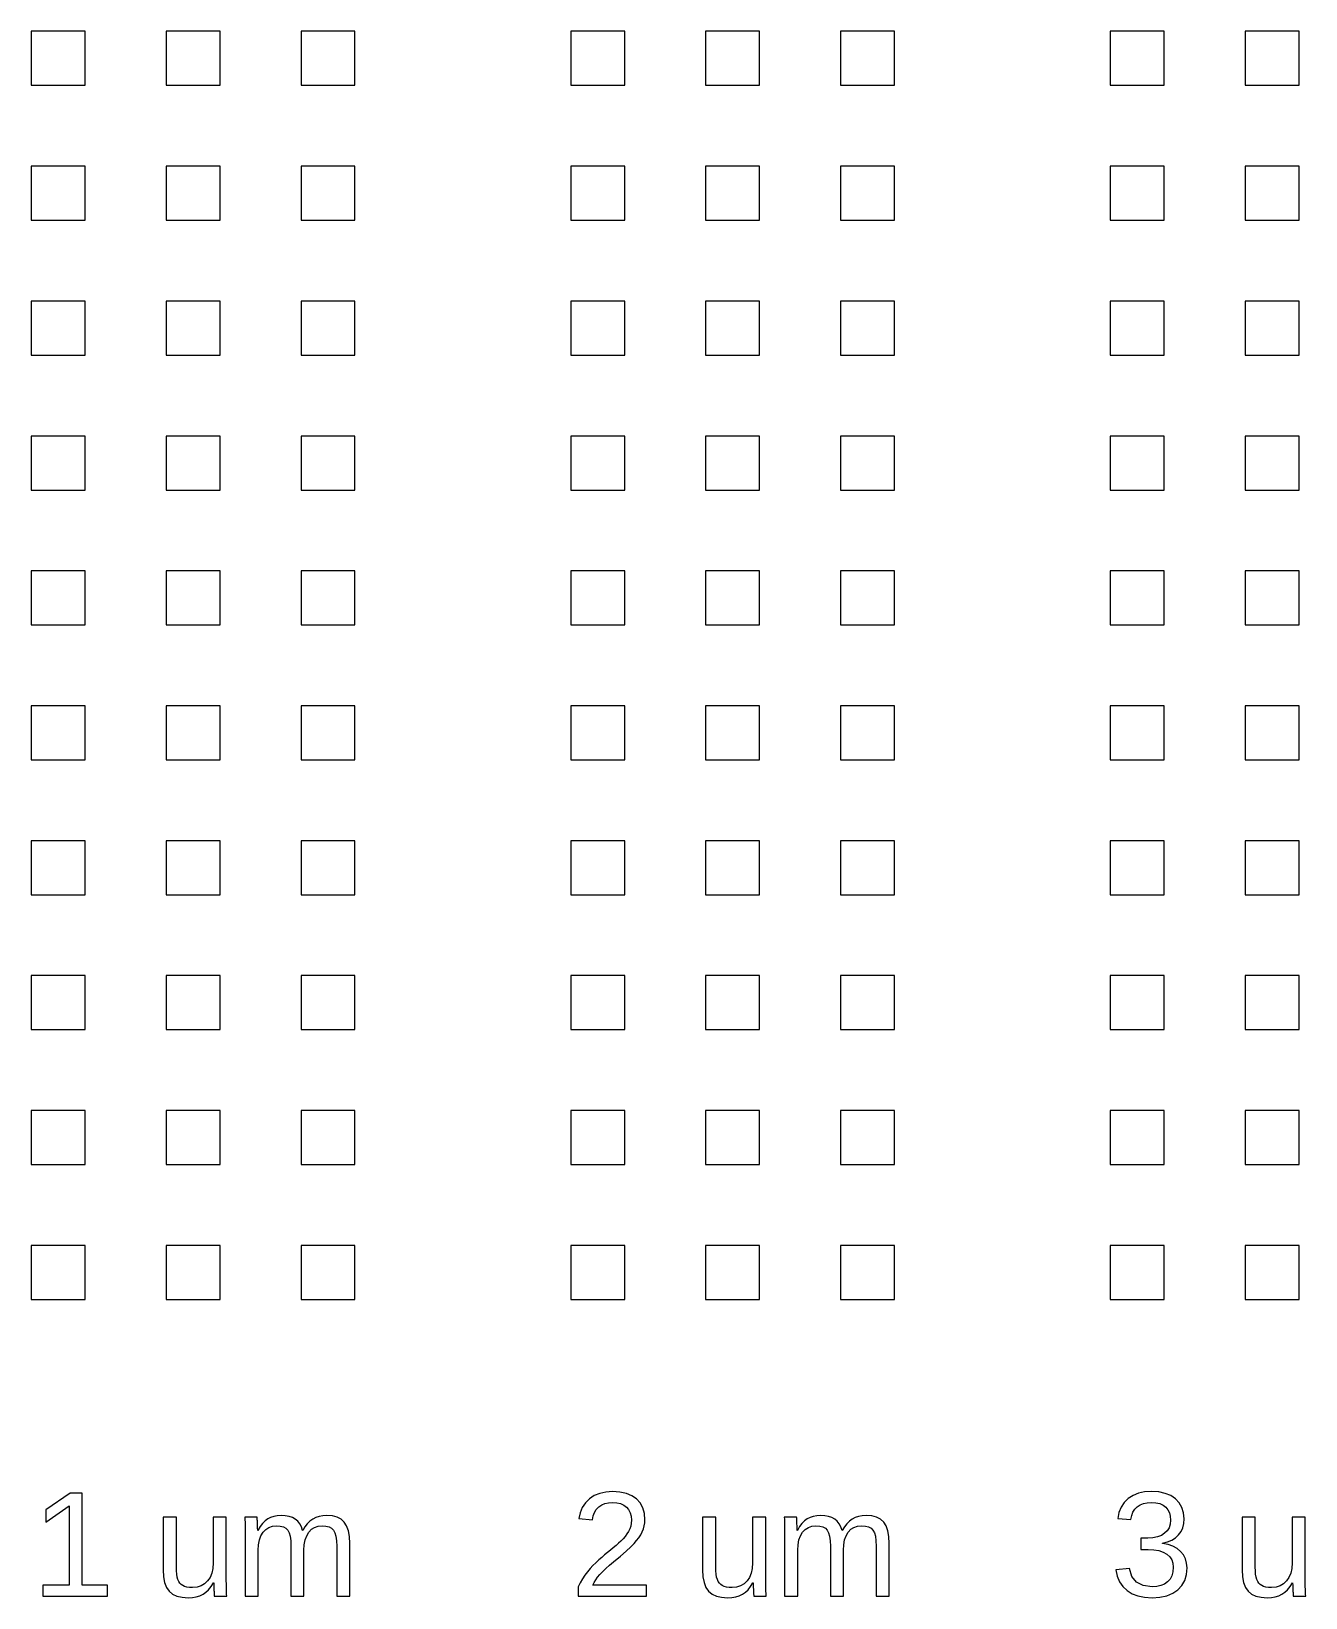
# Model space of a CAD drawing. Header units: metres. Extents: x -21500 to 21500, y -23900 to 23900.
# Drawn here: x 400 to 5125, y -11905 to -6100 of the extents above; entities that cross this region are included whole.
import ezdxf

# ---------------------------------------------------------------- set-up
doc = ezdxf.new("R2010")
doc.units = ezdxf.units.M

msp = doc.modelspace()

# ---------------------------------------------------------------- linework, layer by layer
for p, q in [((600, -6100), (400, -6100)), ((400, -6100), (400, -6300)), ((600, -6300), (600, -6100)), ((1100, -6100), (900, -6100)), ((900, -6100), (900, -6300)), ((1100, -6300), (1100, -6100)), ((1600, -6100), (1400, -6100)), ((1400, -6100), (1400, -6300)), ((1600, -6300), (1600, -6100)), ((2600, -6100), (2400, -6100)), ((2400, -6100), (2400, -6300)), ((2600, -6300), (2600, -6100)), ((3100, -6100), (2900, -6100)), ((2900, -6100), (2900, -6300)), ((3100, -6300), (3100, -6100)), ((3600, -6100), (3400, -6100)), ((3400, -6100), (3400, -6300)), ((3600, -6300), (3600, -6100)), ((4600, -6100), (4400, -6100)), ((4400, -6100), (4400, -6300)), ((4600, -6300), (4600, -6100)), ((5100, -6100), (4900, -6100)), ((4900, -6100), (4900, -6300)), ((5100, -6300), (5100, -6100)), ((400, -6300), (600, -6300)), ((900, -6300), (1100, -6300)), ((1400, -6300), (1600, -6300)), ((2400, -6300), (2600, -6300)), ((2900, -6300), (3100, -6300)), ((3400, -6300), (3600, -6300)), ((4400, -6300), (4600, -6300)), ((4900, -6300), (5100, -6300)), ((600, -6600), (400, -6600)), ((400, -6600), (400, -6800)), ((600, -6800), (600, -6600)), ((1100, -6600), (900, -6600)), ((900, -6600), (900, -6800)), ((1100, -6800), (1100, -6600)), ((1600, -6600), (1400, -6600)), ((1400, -6600), (1400, -6800)), ((1600, -6800), (1600, -6600)), ((2600, -6600), (2400, -6600)), ((2400, -6600), (2400, -6800)), ((2600, -6800), (2600, -6600)), ((3100, -6600), (2900, -6600)), ((2900, -6600), (2900, -6800)), ((3100, -6800), (3100, -6600)), ((3600, -6600), (3400, -6600)), ((3400, -6600), (3400, -6800)), ((3600, -6800), (3600, -6600)), ((4600, -6600), (4400, -6600)), ((4400, -6600), (4400, -6800)), ((4600, -6800), (4600, -6600)), ((5100, -6600), (4900, -6600)), ((4900, -6600), (4900, -6800)), ((5100, -6800), (5100, -6600)), ((400, -6800), (600, -6800)), ((900, -6800), (1100, -6800)), ((1400, -6800), (1600, -6800)), ((2400, -6800), (2600, -6800)), ((2900, -6800), (3100, -6800)), ((3400, -6800), (3600, -6800)), ((4400, -6800), (4600, -6800)), ((4900, -6800), (5100, -6800)), ((600, -7100), (400, -7100)), ((400, -7100), (400, -7300)), ((600, -7300), (600, -7100)), ((1100, -7100), (900, -7100)), ((900, -7100), (900, -7300)), ((1100, -7300), (1100, -7100)), ((1600, -7100), (1400, -7100)), ((1400, -7100), (1400, -7300)), ((1600, -7300), (1600, -7100)), ((2600, -7100), (2400, -7100)), ((2400, -7100), (2400, -7300)), ((2600, -7300), (2600, -7100)), ((3100, -7100), (2900, -7100)), ((2900, -7100), (2900, -7300)), ((3100, -7300), (3100, -7100)), ((3600, -7100), (3400, -7100)), ((3400, -7100), (3400, -7300)), ((3600, -7300), (3600, -7100)), ((4600, -7100), (4400, -7100)), ((4400, -7100), (4400, -7300)), ((4600, -7300), (4600, -7100)), ((5100, -7100), (4900, -7100)), ((4900, -7100), (4900, -7300)), ((5100, -7300), (5100, -7100)), ((400, -7300), (600, -7300)), ((900, -7300), (1100, -7300)), ((1400, -7300), (1600, -7300)), ((2400, -7300), (2600, -7300)), ((2900, -7300), (3100, -7300)), ((3400, -7300), (3600, -7300)), ((4400, -7300), (4600, -7300)), ((4900, -7300), (5100, -7300)), ((600, -7600), (400, -7600)), ((400, -7600), (400, -7800)), ((600, -7800), (600, -7600)), ((1100, -7600), (900, -7600)), ((900, -7600), (900, -7800)), ((1100, -7800), (1100, -7600)), ((1600, -7600), (1400, -7600)), ((1400, -7600), (1400, -7800)), ((1600, -7800), (1600, -7600)), ((2600, -7600), (2400, -7600)), ((2400, -7600), (2400, -7800)), ((2600, -7800), (2600, -7600)), ((3100, -7600), (2900, -7600)), ((2900, -7600), (2900, -7800)), ((3100, -7800), (3100, -7600)), ((3600, -7600), (3400, -7600)), ((3400, -7600), (3400, -7800)), ((3600, -7800), (3600, -7600)), ((4600, -7600), (4400, -7600)), ((4400, -7600), (4400, -7800)), ((4600, -7800), (4600, -7600)), ((5100, -7600), (4900, -7600)), ((4900, -7600), (4900, -7800)), ((5100, -7800), (5100, -7600)), ((400, -7800), (600, -7800)), ((900, -7800), (1100, -7800)), ((1400, -7800), (1600, -7800)), ((2400, -7800), (2600, -7800)), ((2900, -7800), (3100, -7800)), ((3400, -7800), (3600, -7800)), ((4400, -7800), (4600, -7800)), ((4900, -7800), (5100, -7800)), ((600, -8100), (400, -8100)), ((400, -8100), (400, -8300)), ((600, -8300), (600, -8100)), ((1100, -8100), (900, -8100)), ((900, -8100), (900, -8300)), ((1100, -8300), (1100, -8100)), ((1600, -8100), (1400, -8100)), ((1400, -8100), (1400, -8300)), ((1600, -8300), (1600, -8100)), ((2600, -8100), (2400, -8100)), ((2400, -8100), (2400, -8300)), ((2600, -8300), (2600, -8100)), ((3100, -8100), (2900, -8100)), ((2900, -8100), (2900, -8300)), ((3100, -8300), (3100, -8100)), ((3600, -8100), (3400, -8100)), ((3400, -8100), (3400, -8300)), ((3600, -8300), (3600, -8100)), ((4600, -8100), (4400, -8100)), ((4400, -8100), (4400, -8300)), ((4600, -8300), (4600, -8100)), ((5100, -8100), (4900, -8100)), ((4900, -8100), (4900, -8300)), ((5100, -8300), (5100, -8100)), ((400, -8300), (600, -8300)), ((900, -8300), (1100, -8300)), ((1400, -8300), (1600, -8300)), ((2400, -8300), (2600, -8300)), ((2900, -8300), (3100, -8300)), ((3400, -8300), (3600, -8300)), ((4400, -8300), (4600, -8300)), ((4900, -8300), (5100, -8300)), ((600, -8600), (400, -8600)), ((400, -8600), (400, -8800)), ((600, -8800), (600, -8600)), ((1100, -8600), (900, -8600)), ((900, -8600), (900, -8800)), ((1100, -8800), (1100, -8600)), ((1600, -8600), (1400, -8600)), ((1400, -8600), (1400, -8800)), ((1600, -8800), (1600, -8600)), ((2600, -8600), (2400, -8600)), ((2400, -8600), (2400, -8800)), ((2600, -8800), (2600, -8600)), ((3100, -8600), (2900, -8600)), ((2900, -8600), (2900, -8800)), ((3100, -8800), (3100, -8600)), ((3600, -8600), (3400, -8600)), ((3400, -8600), (3400, -8800)), ((3600, -8800), (3600, -8600)), ((4600, -8600), (4400, -8600)), ((4400, -8600), (4400, -8800)), ((4600, -8800), (4600, -8600)), ((5100, -8600), (4900, -8600)), ((4900, -8600), (4900, -8800)), ((5100, -8800), (5100, -8600)), ((400, -8800), (600, -8800)), ((900, -8800), (1100, -8800)), ((1400, -8800), (1600, -8800)), ((2400, -8800), (2600, -8800)), ((2900, -8800), (3100, -8800)), ((3400, -8800), (3600, -8800)), ((4400, -8800), (4600, -8800)), ((4900, -8800), (5100, -8800)), ((600, -9100), (400, -9100)), ((400, -9100), (400, -9300)), ((600, -9300), (600, -9100)), ((1100, -9100), (900, -9100)), ((900, -9100), (900, -9300)), ((1100, -9300), (1100, -9100)), ((1600, -9100), (1400, -9100)), ((1400, -9100), (1400, -9300)), ((1600, -9300), (1600, -9100)), ((2600, -9100), (2400, -9100)), ((2400, -9100), (2400, -9300)), ((2600, -9300), (2600, -9100)), ((3100, -9100), (2900, -9100)), ((2900, -9100), (2900, -9300)), ((3100, -9300), (3100, -9100)), ((3600, -9100), (3400, -9100)), ((3400, -9100), (3400, -9300)), ((3600, -9300), (3600, -9100)), ((4600, -9100), (4400, -9100)), ((4400, -9100), (4400, -9300)), ((4600, -9300), (4600, -9100)), ((5100, -9100), (4900, -9100)), ((4900, -9100), (4900, -9300)), ((5100, -9300), (5100, -9100)), ((400, -9300), (600, -9300)), ((900, -9300), (1100, -9300)), ((1400, -9300), (1600, -9300)), ((2400, -9300), (2600, -9300)), ((2900, -9300), (3100, -9300)), ((3400, -9300), (3600, -9300)), ((4400, -9300), (4600, -9300)), ((4900, -9300), (5100, -9300)), ((600, -9600), (400, -9600)), ((400, -9600), (400, -9800)), ((600, -9800), (600, -9600)), ((1100, -9600), (900, -9600)), ((900, -9600), (900, -9800)), ((1100, -9800), (1100, -9600)), ((1600, -9600), (1400, -9600)), ((1400, -9600), (1400, -9800)), ((1600, -9800), (1600, -9600)), ((2600, -9600), (2400, -9600)), ((2400, -9600), (2400, -9800)), ((2600, -9800), (2600, -9600)), ((3100, -9600), (2900, -9600)), ((2900, -9600), (2900, -9800)), ((3100, -9800), (3100, -9600)), ((3600, -9600), (3400, -9600)), ((3400, -9600), (3400, -9800)), ((3600, -9800), (3600, -9600)), ((4600, -9600), (4400, -9600)), ((4400, -9600), (4400, -9800)), ((4600, -9800), (4600, -9600)), ((5100, -9600), (4900, -9600)), ((4900, -9600), (4900, -9800)), ((5100, -9800), (5100, -9600)), ((400, -9800), (600, -9800)), ((900, -9800), (1100, -9800)), ((1400, -9800), (1600, -9800)), ((2400, -9800), (2600, -9800)), ((2900, -9800), (3100, -9800)), ((3400, -9800), (3600, -9800)), ((4400, -9800), (4600, -9800)), ((4900, -9800), (5100, -9800)), ((600, -10100), (400, -10100)), ((400, -10100), (400, -10300)), ((600, -10300), (600, -10100)), ((1100, -10100), (900, -10100)), ((900, -10100), (900, -10300)), ((1100, -10300), (1100, -10100)), ((1600, -10100), (1400, -10100)), ((1400, -10100), (1400, -10300)), ((1600, -10300), (1600, -10100)), ((2600, -10100), (2400, -10100)), ((2400, -10100), (2400, -10300)), ((2600, -10300), (2600, -10100)), ((3100, -10100), (2900, -10100)), ((2900, -10100), (2900, -10300)), ((3100, -10300), (3100, -10100)), ((3600, -10100), (3400, -10100)), ((3400, -10100), (3400, -10300)), ((3600, -10300), (3600, -10100)), ((4600, -10100), (4400, -10100)), ((4400, -10100), (4400, -10300)), ((4600, -10300), (4600, -10100)), ((5100, -10100), (4900, -10100)), ((4900, -10100), (4900, -10300)), ((5100, -10300), (5100, -10100)), ((400, -10300), (600, -10300)), ((900, -10300), (1100, -10300)), ((1400, -10300), (1600, -10300)), ((2400, -10300), (2600, -10300)), ((2900, -10300), (3100, -10300)), ((3400, -10300), (3600, -10300)), ((4400, -10300), (4600, -10300)), ((4900, -10300), (5100, -10300)), ((600, -10600), (400, -10600)), ((400, -10600), (400, -10800)), ((600, -10800), (600, -10600)), ((1100, -10600), (900, -10600)), ((900, -10600), (900, -10800)), ((1100, -10800), (1100, -10600)), ((1600, -10600), (1400, -10600)), ((1400, -10600), (1400, -10800)), ((1600, -10800), (1600, -10600)), ((2600, -10600), (2400, -10600)), ((2400, -10600), (2400, -10800)), ((2600, -10800), (2600, -10600)), ((3100, -10600), (2900, -10600)), ((2900, -10600), (2900, -10800)), ((3100, -10800), (3100, -10600)), ((3600, -10600), (3400, -10600)), ((3400, -10600), (3400, -10800)), ((3600, -10800), (3600, -10600)), ((4600, -10600), (4400, -10600)), ((4400, -10600), (4400, -10800)), ((4600, -10800), (4600, -10600)), ((5100, -10600), (4900, -10600)), ((4900, -10600), (4900, -10800)), ((5100, -10800), (5100, -10600)), ((400, -10800), (600, -10800)), ((900, -10800), (1100, -10800)), ((1400, -10800), (1600, -10800)), ((2400, -10800), (2600, -10800)), ((2900, -10800), (3100, -10800)), ((3400, -10800), (3600, -10800)), ((4400, -10800), (4600, -10800)), ((4900, -10800), (5100, -10800)), ((543.779, -11517.8), (453.442, -11579.9)), ((588.812, -11517.8), (543.779, -11517.8)), ((588.812, -11858.5), (588.812, -11517.8)), ((2469.04, -11539.2), (2454.04, -11553.9)), ((2486.99, -11527.3), (2469.04, -11539.2)), ((2507.33, -11518.9), (2486.99, -11527.3)), ((2530.05, -11513.8), (2507.33, -11518.9)), ((2555.17, -11512.1), (2530.05, -11513.8)), ((2540.26, -11553.3), (2555.17, -11552.2)), ((2582.39, -11513.8), (2555.17, -11512.1)), ((2555.17, -11552.2), (2570.69, -11553.3)), ((2606.28, -11518.9), (2582.39, -11513.8)), ((2626.82, -11527.4), (2606.28, -11518.9)), ((2644.02, -11539.3), (2626.82, -11527.4)), ((2657.61, -11554.4), (2644.02, -11539.3)), ((4466.6, -11538.4), (4451.6, -11552.8)), ((4484.55, -11526.9), (4466.6, -11538.4)), ((4504.88, -11518.6), (4484.55, -11526.9)), ((4527.61, -11513.7), (4504.88, -11518.6)), ((4552.73, -11512.1), (4527.61, -11513.7)), ((4536.82, -11553.3), (4552.19, -11552.2)), ((4552.19, -11552.2), (4568.86, -11553.3)), ((4579.88, -11513.7), (4552.73, -11512.1)), ((4603.83, -11518.7), (4579.88, -11513.7)), ((4624.58, -11527.1), (4603.83, -11518.7)), ((4642.12, -11538.8), (4624.58, -11527.1)), ((4656.06, -11553.5), (4642.12, -11538.8)), ((453.442, -11626), (539.71, -11564.4)), ((453.442, -11579.9), (453.442, -11626)), ((539.71, -11564.4), (539.71, -11858.5)), ((937.648, -11606.5), (888.546, -11606.5)), ((888.546, -11606.5), (888.546, -11802.1)), ((937.648, -11792.6), (937.648, -11606.5)), ((1122.93, -11606.5), (1074.1, -11606.5)), ((1074.1, -11606.5), (1074.1, -11776.6)), ((1122.93, -11837.3), (1122.93, -11606.5)), ((1237.21, -11606.5), (1191.09, -11606.5)), ((1191.09, -11606.5), (1191.8, -11614.7)), ((1237.35, -11607.4), (1237.21, -11606.5)), ((1237.48, -11609), (1237.35, -11607.4)), ((1237.62, -11611.1), (1237.48, -11609)), ((1287.01, -11607.9), (1276.27, -11613.3)), ((1298.86, -11604.1), (1287.01, -11607.9)), ((1311.83, -11601.8), (1298.86, -11604.1)), ((1325.92, -11601), (1311.83, -11601.8)), ((1341.73, -11601.9), (1325.92, -11601)), ((1355.79, -11604.4), (1341.73, -11601.9)), ((1368.11, -11608.5), (1355.79, -11604.4)), ((1378.68, -11614.3), (1368.11, -11608.5)), ((1454.6, -11608.4), (1443.25, -11614.1)), ((1467.09, -11604.3), (1454.6, -11608.4)), ((1480.71, -11601.9), (1467.09, -11604.3)), ((1495.47, -11601), (1480.71, -11601.9)), ((1516.2, -11602.6), (1495.47, -11601)), ((1533.89, -11607.1), (1516.2, -11602.6)), ((1548.55, -11614.6), (1533.89, -11607.1)), ((2434.58, -11590.4), (2430.11, -11612.2)), ((2442.56, -11571), (2434.58, -11590.4)), ((2454.04, -11553.9), (2442.56, -11571)), ((2480.03, -11616.8), (2482.83, -11602.3)), ((2482.83, -11602.3), (2487.73, -11589.6)), ((2487.73, -11589.6), (2494.7, -11578.5)), ((2494.7, -11578.5), (2503.76, -11569.2)), ((2503.76, -11569.2), (2514.56, -11561.8)), ((2514.56, -11561.8), (2526.72, -11556.5)), ((2526.72, -11556.5), (2540.26, -11553.3)), ((2570.69, -11553.3), (2584.4, -11556.6)), ((2584.4, -11556.6), (2596.32, -11562)), ((2596.32, -11562), (2606.44, -11569.6)), ((2606.44, -11569.6), (2614.52, -11579.1)), ((2614.52, -11579.1), (2620.28, -11590.5)), ((2620.28, -11590.5), (2623.74, -11603.6)), ((2623.74, -11603.6), (2624.89, -11618.4)), ((2667.31, -11572.3), (2657.61, -11554.4)), ((2673.14, -11593.1), (2667.31, -11572.3)), ((2675.08, -11616.8), (2673.14, -11593.1)), ((2937.65, -11606.5), (2888.55, -11606.5)), ((2888.55, -11606.5), (2888.55, -11802.1)), ((2937.65, -11792.6), (2937.65, -11606.5)), ((3122.93, -11606.5), (3074.1, -11606.5)), ((3074.1, -11606.5), (3074.1, -11776.6)), ((3122.93, -11837.3), (3122.93, -11606.5)), ((3237.21, -11606.5), (3191.09, -11606.5)), ((3191.09, -11606.5), (3191.8, -11614.7)), ((3237.35, -11607.4), (3237.21, -11606.5)), ((3237.48, -11609), (3237.35, -11607.4)), ((3237.62, -11611.1), (3237.48, -11609)), ((3287.01, -11607.9), (3276.27, -11613.3)), ((3298.86, -11604.1), (3287.01, -11607.9)), ((3311.83, -11601.8), (3298.86, -11604.1)), ((3325.92, -11601), (3311.83, -11601.8)), ((3341.73, -11601.9), (3325.92, -11601)), ((3355.79, -11604.4), (3341.73, -11601.9)), ((3368.11, -11608.5), (3355.79, -11604.4)), ((3378.68, -11614.3), (3368.11, -11608.5)), ((3454.6, -11608.4), (3443.25, -11614.1)), ((3467.09, -11604.3), (3454.6, -11608.4)), ((3480.71, -11601.9), (3467.09, -11604.3)), ((3495.47, -11601), (3480.71, -11601.9)), ((3516.2, -11602.6), (3495.47, -11601)), ((3533.89, -11607.1), (3516.2, -11602.6)), ((3548.55, -11614.6), (3533.89, -11607.1)), ((4432.14, -11589.5), (4427.67, -11611.6)), ((4440.12, -11569.9), (4432.14, -11589.5)), ((4451.6, -11552.8), (4440.12, -11569.9)), ((4476.77, -11615.4), (4479.44, -11601.2)), ((4479.44, -11601.2), (4484.2, -11588.7)), ((4484.2, -11588.7), (4491.04, -11577.9)), ((4491.04, -11577.9), (4499.97, -11568.8)), ((4499.97, -11568.8), (4510.71, -11561.5)), ((4510.71, -11561.5), (4522.99, -11556.4)), ((4522.99, -11556.4), (4536.82, -11553.3)), ((4568.86, -11553.3), (4583.35, -11556.7)), ((4583.35, -11556.7), (4595.65, -11562.2)), ((4595.65, -11562.2), (4605.77, -11570)), ((4605.77, -11570), (4613.66, -11579.7)), ((4613.66, -11579.7), (4619.3, -11591)), ((4619.3, -11591), (4622.68, -11603.9)), ((4622.68, -11603.9), (4623.81, -11618.4)), ((4666.02, -11570.8), (4656.06, -11553.5)), ((4672, -11590.7), (4666.02, -11570.8)), ((4673.99, -11613.3), (4672, -11590.7)), ((4937.65, -11606.5), (4888.55, -11606.5)), ((4888.55, -11606.5), (4888.55, -11802.1)), ((4937.65, -11792.6), (4937.65, -11606.5)), ((5122.93, -11606.5), (5074.1, -11606.5)), ((5074.1, -11606.5), (5074.1, -11776.6)), ((5122.93, -11837.3), (5122.93, -11606.5)), ((1191.8, -11614.7), (1192.31, -11627.8)), ((1192.31, -11627.8), (1192.62, -11646)), ((1192.62, -11646), (1192.72, -11669.1)), ((1237.75, -11613.8), (1237.62, -11611.1)), ((1237.9, -11616.9), (1237.75, -11613.8)), ((1238.06, -11620.2), (1237.9, -11616.9)), ((1238.24, -11623.7), (1238.06, -11620.2)), ((1238.43, -11627.5), (1238.24, -11623.7)), ((1238.64, -11632.2), (1238.43, -11627.5)), ((1238.87, -11638.7), (1238.64, -11632.2)), ((1239.12, -11646.8), (1238.87, -11638.7)), ((1239.38, -11656.7), (1239.12, -11646.8)), ((1240.19, -11656.7), (1239.38, -11656.7)), ((1248.35, -11642.2), (1240.19, -11656.7)), ((1257.08, -11630.2), (1248.35, -11642.2)), ((1251.5, -11675.8), (1259.46, -11662.6)), ((1266.39, -11620.5), (1257.08, -11630.2)), ((1259.46, -11662.6), (1269.36, -11652.2)), ((1276.27, -11613.3), (1266.39, -11620.5)), ((1269.36, -11652.2), (1280.89, -11644.7)), ((1280.89, -11644.7), (1294.04, -11640.2)), ((1294.04, -11640.2), (1308.83, -11638.8)), ((1308.83, -11638.8), (1322.85, -11639.8)), ((1322.85, -11639.8), (1334.53, -11642.8)), ((1334.53, -11642.8), (1343.87, -11647.9)), ((1343.87, -11647.9), (1350.88, -11655)), ((1350.88, -11655), (1355.98, -11664.8)), ((1355.98, -11664.8), (1359.63, -11677.9)), ((1387.64, -11622), (1378.68, -11614.3)), ((1395.13, -11631.6), (1387.64, -11622)), ((1401.14, -11643.1), (1395.13, -11631.6)), ((1405.68, -11656.7), (1401.14, -11643.1)), ((1406.49, -11656.7), (1405.68, -11656.7)), ((1414.48, -11642.9), (1406.49, -11656.7)), ((1423.28, -11631.2), (1414.48, -11642.9)), ((1420.83, -11675.6), (1428.6, -11662.5)), ((1432.86, -11621.6), (1423.28, -11631.2)), ((1428.6, -11662.5), (1438.37, -11652.1)), ((1443.25, -11614.1), (1432.86, -11621.6)), ((1438.37, -11652.1), (1449.93, -11644.7)), ((1449.93, -11644.7), (1463.26, -11640.2)), ((1463.26, -11640.2), (1478.38, -11638.8)), ((1478.38, -11638.8), (1492.4, -11639.8)), ((1492.4, -11639.8), (1504.08, -11642.8)), ((1504.08, -11642.8), (1513.43, -11647.9)), ((1513.43, -11647.9), (1520.43, -11655)), ((1520.43, -11655), (1525.53, -11664.8)), ((1525.53, -11664.8), (1529.18, -11677.9)), ((1560.17, -11625.2), (1548.55, -11614.6)), ((1569.01, -11639.2), (1560.17, -11625.2)), ((1575.33, -11657.1), (1569.01, -11639.2)), ((1579.12, -11678.8), (1575.33, -11657.1)), ((2430.11, -11612.2), (2480.03, -11616.8)), ((2614.18, -11660.2), (2608.4, -11669.3)), ((2618.86, -11650.7), (2614.18, -11660.2)), ((2622.21, -11640.5), (2618.86, -11650.7)), ((2624.22, -11629.8), (2622.21, -11640.5)), ((2624.89, -11618.4), (2624.22, -11629.8)), ((2659.2, -11672), (2664.91, -11661)), ((2664.91, -11661), (2669.36, -11650)), ((2669.36, -11650), (2672.54, -11639)), ((2672.54, -11639), (2674.44, -11627.9)), ((2674.44, -11627.9), (2675.08, -11616.8)), ((3191.8, -11614.7), (3192.31, -11627.8)), ((3192.31, -11627.8), (3192.62, -11646)), ((3192.62, -11646), (3192.72, -11669.1)), ((3237.75, -11613.8), (3237.62, -11611.1)), ((3237.9, -11616.9), (3237.75, -11613.8)), ((3238.06, -11620.2), (3237.9, -11616.9)), ((3238.24, -11623.7), (3238.06, -11620.2)), ((3238.43, -11627.5), (3238.24, -11623.7)), ((3238.64, -11632.2), (3238.43, -11627.5)), ((3238.87, -11638.7), (3238.64, -11632.2)), ((3239.12, -11646.8), (3238.87, -11638.7)), ((3239.38, -11656.7), (3239.12, -11646.8)), ((3240.19, -11656.7), (3239.38, -11656.7)), ((3248.35, -11642.2), (3240.19, -11656.7)), ((3257.08, -11630.2), (3248.35, -11642.2)), ((3251.5, -11675.8), (3259.46, -11662.6)), ((3266.39, -11620.5), (3257.08, -11630.2)), ((3259.46, -11662.6), (3269.36, -11652.2)), ((3276.27, -11613.3), (3266.39, -11620.5)), ((3269.36, -11652.2), (3280.89, -11644.7)), ((3280.89, -11644.7), (3294.04, -11640.2)), ((3294.04, -11640.2), (3308.83, -11638.8)), ((3308.83, -11638.8), (3322.85, -11639.8)), ((3322.85, -11639.8), (3334.53, -11642.8)), ((3334.53, -11642.8), (3343.87, -11647.9)), ((3343.87, -11647.9), (3350.88, -11655)), ((3350.88, -11655), (3355.98, -11664.8)), ((3355.98, -11664.8), (3359.63, -11677.9)), ((3387.64, -11622), (3378.68, -11614.3)), ((3395.13, -11631.6), (3387.64, -11622)), ((3401.14, -11643.1), (3395.13, -11631.6)), ((3405.68, -11656.7), (3401.14, -11643.1)), ((3406.49, -11656.7), (3405.68, -11656.7)), ((3414.48, -11642.9), (3406.49, -11656.7)), ((3423.28, -11631.2), (3414.48, -11642.9)), ((3420.83, -11675.6), (3428.6, -11662.5)), ((3432.86, -11621.6), (3423.28, -11631.2)), ((3428.6, -11662.5), (3438.37, -11652.1)), ((3443.25, -11614.1), (3432.86, -11621.6)), ((3438.37, -11652.1), (3449.93, -11644.7)), ((3449.93, -11644.7), (3463.26, -11640.2)), ((3463.26, -11640.2), (3478.38, -11638.8)), ((3478.38, -11638.8), (3492.4, -11639.8)), ((3492.4, -11639.8), (3504.08, -11642.8)), ((3504.08, -11642.8), (3513.43, -11647.9)), ((3513.43, -11647.9), (3520.43, -11655)), ((3520.43, -11655), (3525.53, -11664.8)), ((3525.53, -11664.8), (3529.18, -11677.9)), ((3560.17, -11625.2), (3548.55, -11614.6)), ((3569.01, -11639.2), (3560.17, -11625.2)), ((3575.33, -11657.1), (3569.01, -11639.2)), ((3579.12, -11678.8), (3575.33, -11657.1)), ((4427.67, -11611.6), (4476.77, -11615.4)), ((4601.7, -11666.8), (4589.51, -11674.5)), ((4611.37, -11657.2), (4601.7, -11666.8)), ((4618.28, -11646), (4611.37, -11657.2)), ((4622.43, -11633), (4618.28, -11646)), ((4623.81, -11618.4), (4622.43, -11633)), ((4653.51, -11672.8), (4662.47, -11660.5)), ((4662.47, -11660.5), (4668.87, -11646.5)), ((4668.87, -11646.5), (4672.71, -11630.7)), ((4672.71, -11630.7), (4673.99, -11613.3)), ((1192.72, -11669.1), (1192.72, -11900)), ((1241.28, -11729.9), (1242.42, -11709.4)), ((1242.42, -11709.4), (1245.82, -11691.4)), ((1245.82, -11691.4), (1251.5, -11675.8)), ((1359.63, -11677.9), (1361.81, -11694.3)), ((1361.81, -11694.3), (1362.54, -11713.9)), ((1362.54, -11713.9), (1362.54, -11900)), ((1410.83, -11729.9), (1411.94, -11709.3)), ((1411.94, -11709.3), (1415.27, -11691.2)), ((1415.27, -11691.2), (1420.83, -11675.6)), ((1529.18, -11677.9), (1531.36, -11694.3)), ((1531.36, -11694.3), (1532.09, -11713.9)), ((1532.09, -11713.9), (1532.09, -11900)), ((1580.38, -11704.4), (1579.12, -11678.8)), ((1580.38, -11900), (1580.38, -11704.4)), ((2557.69, -11720.7), (2547.17, -11729.1)), ((2567.69, -11712.3), (2557.69, -11720.7)), ((2577.16, -11703.9), (2567.69, -11712.3)), ((2586.1, -11695.5), (2577.16, -11703.9)), ((2594.36, -11686.9), (2586.1, -11695.5)), ((2601.8, -11678.2), (2594.36, -11686.9)), ((2608.4, -11669.3), (2601.8, -11678.2)), ((2605.43, -11733), (2622.33, -11717.4)), ((2622.33, -11717.4), (2634.66, -11704.9)), ((2634.66, -11704.9), (2644.08, -11694)), ((2644.08, -11694), (2652.26, -11683)), ((2652.26, -11683), (2659.2, -11672)), ((3192.72, -11669.1), (3192.72, -11900)), ((3241.28, -11729.9), (3242.42, -11709.4)), ((3242.42, -11709.4), (3245.82, -11691.4)), ((3245.82, -11691.4), (3251.5, -11675.8)), ((3359.63, -11677.9), (3361.81, -11694.3)), ((3361.81, -11694.3), (3362.54, -11713.9)), ((3362.54, -11713.9), (3362.54, -11900)), ((3410.83, -11729.9), (3411.94, -11709.3)), ((3411.94, -11709.3), (3415.27, -11691.2)), ((3415.27, -11691.2), (3420.83, -11675.6)), ((3529.18, -11677.9), (3531.36, -11694.3)), ((3531.36, -11694.3), (3532.09, -11713.9)), ((3532.09, -11713.9), (3532.09, -11900)), ((3580.38, -11704.4), (3579.12, -11678.8)), ((3580.38, -11900), (3580.38, -11704.4)), ((4539.44, -11684.3), (4512.85, -11684.3)), ((4512.85, -11684.3), (4512.85, -11726.7)), ((4512.85, -11726.7), (4540.52, -11726.7)), ((4558.39, -11683.2), (4539.44, -11684.3)), ((4540.52, -11726.7), (4561.84, -11727.7)), ((4575.08, -11680), (4558.39, -11683.2)), ((4589.51, -11674.5), (4575.08, -11680)), ((4593.97, -11703.9), (4612.34, -11698.9)), ((4593.97, -11704.9), (4593.97, -11703.9)), ((4614.21, -11708.5), (4593.97, -11704.9)), ((4612.34, -11698.9), (4628.38, -11692)), ((4632.08, -11714.4), (4614.21, -11708.5)), ((4628.38, -11692), (4642.11, -11683.3)), ((4647.58, -11722.9), (4632.08, -11714.4)), ((4642.11, -11683.3), (4653.51, -11672.8)), ((4660.7, -11733.7), (4647.58, -11722.9)), ((1074.1, -11776.6), (1072.83, -11796.8)), ((1241.28, -11900), (1241.28, -11729.9)), ((1410.83, -11900), (1410.83, -11729.9)), ((2492.77, -11775.7), (2482.16, -11786.4)), ((2503.63, -11765.6), (2492.77, -11775.7)), ((2514.59, -11755.9), (2503.63, -11765.6)), ((2525.5, -11746.6), (2514.59, -11755.9)), ((2536.36, -11737.7), (2525.5, -11746.6)), ((2547.17, -11729.1), (2536.36, -11737.7)), ((2543.08, -11785.5), (2557.89, -11773)), ((2557.89, -11773), (2583.95, -11751.5)), ((2583.95, -11751.5), (2605.43, -11733)), ((3074.1, -11776.6), (3072.83, -11796.8)), ((3241.28, -11900), (3241.28, -11729.9)), ((3410.83, -11900), (3410.83, -11729.9)), ((4561.84, -11727.7), (4580.5, -11731)), ((4580.5, -11731), (4596.5, -11736.5)), ((4596.5, -11736.5), (4609.84, -11744.1)), ((4609.84, -11744.1), (4620.34, -11753.8)), ((4620.34, -11753.8), (4627.84, -11765.1)), ((4627.84, -11765.1), (4632.34, -11778.1)), ((4632.34, -11778.1), (4633.84, -11792.8)), ((4671.15, -11746.6), (4660.7, -11733.7)), ((4678.61, -11761), (4671.15, -11746.6)), ((4683.08, -11776.9), (4678.61, -11761)), ((4684.57, -11794.5), (4683.08, -11776.9)), ((5074.1, -11776.6), (5072.83, -11796.8)), ((888.546, -11802.1), (889.945, -11827.8)), ((889.945, -11827.8), (894.141, -11849.6)), ((938.004, -11806.3), (937.648, -11792.6)), ((939.072, -11818.3), (938.004, -11806.3)), ((940.852, -11828.8), (939.072, -11818.3)), ((943.345, -11837.6), (940.852, -11828.8)), ((946.617, -11845), (943.345, -11837.6)), ((1062.66, -11830.3), (1053.76, -11843.6)), ((1069.02, -11814.7), (1062.66, -11830.3)), ((1072.83, -11796.8), (1069.02, -11814.7)), ((1123.03, -11860.5), (1122.93, -11837.3)), ((2443.3, -11835.7), (2435.24, -11850.1)), ((2452.13, -11822.1), (2443.3, -11835.7)), ((2461.72, -11809.5), (2452.13, -11822.1)), ((2471.81, -11797.7), (2461.72, -11809.5)), ((2482.16, -11786.4), (2471.81, -11797.7)), ((2486.37, -11848.9), (2492.37, -11839.1)), ((2492.37, -11839.1), (2499.66, -11829.2)), ((2499.66, -11829.2), (2508.24, -11819)), ((2508.24, -11819), (2518.26, -11808.5)), ((2518.26, -11808.5), (2529.88, -11797.3)), ((2529.88, -11797.3), (2543.08, -11785.5)), ((2888.55, -11802.1), (2889.94, -11827.8)), ((2889.94, -11827.8), (2894.14, -11849.6)), ((2938, -11806.3), (2937.65, -11792.6)), ((2939.07, -11818.3), (2938, -11806.3)), ((2940.85, -11828.8), (2939.07, -11818.3)), ((2943.34, -11837.6), (2940.85, -11828.8)), ((2946.62, -11845), (2943.34, -11837.6)), ((3062.66, -11830.3), (3053.76, -11843.6)), ((3069.02, -11814.7), (3062.66, -11830.3)), ((3072.83, -11796.8), (3069.02, -11814.7)), ((3123.03, -11860.5), (3122.93, -11837.3)), ((4471.62, -11797.2), (4421.16, -11801.8)), ((4421.16, -11801.8), (4426.17, -11825.9)), ((4426.17, -11825.9), (4434.69, -11846.8)), ((4480.49, -11826.9), (4471.62, -11797.2)), ((4497.32, -11848), (4480.49, -11826.9)), ((4622.02, -11836.6), (4612.82, -11846.8)), ((4628.59, -11824.2), (4622.02, -11836.6)), ((4632.53, -11809.6), (4628.59, -11824.2)), ((4633.84, -11792.8), (4632.53, -11809.6)), ((4665.65, -11860.4), (4676.16, -11841.4)), ((4676.16, -11841.4), (4682.47, -11819.4)), ((4682.47, -11819.4), (4684.57, -11794.5)), ((4888.55, -11802.1), (4889.94, -11827.8)), ((4889.94, -11827.8), (4894.14, -11849.6)), ((4938, -11806.3), (4937.65, -11792.6)), ((4939.07, -11818.3), (4938, -11806.3)), ((4940.85, -11828.8), (4939.07, -11818.3)), ((4943.34, -11837.6), (4940.85, -11828.8)), ((4946.62, -11845), (4943.34, -11837.6)), ((5062.66, -11830.3), (5053.76, -11843.6)), ((5069.02, -11814.7), (5062.66, -11830.3)), ((5072.83, -11796.8), (5069.02, -11814.7)), ((5123.03, -11860.5), (5122.93, -11837.3)), ((539.71, -11858.5), (442.32, -11858.5)), ((442.32, -11858.5), (442.32, -11900)), ((442.32, -11900), (681.861, -11900)), ((681.861, -11858.5), (588.812, -11858.5)), ((681.861, -11900), (681.861, -11858.5)), ((894.141, -11849.6), (901.135, -11867.5)), ((901.135, -11867.5), (910.927, -11881.4)), ((910.927, -11881.4), (923.736, -11891.9)), ((923.736, -11891.9), (939.785, -11899.4)), ((939.785, -11899.4), (959.071, -11903.9)), ((950.737, -11851.4), (946.617, -11845)), ((955.705, -11856.6), (950.737, -11851.4)), ((961.521, -11860.7), (955.705, -11856.6)), ((968.489, -11863.8), (961.521, -11860.7)), ((976.916, -11866), (968.489, -11863.8)), ((986.801, -11867.3), (976.916, -11866)), ((998.144, -11867.7), (986.801, -11867.3)), ((1014.84, -11866.2), (998.144, -11867.7)), ((1011.74, -11902.3), (1024.81, -11898.3)), ((1029.68, -11861.7), (1014.84, -11866.2)), ((1024.81, -11898.3), (1036.53, -11892.8)), ((1042.65, -11854.1), (1029.68, -11861.7)), ((1036.53, -11892.8), (1047.25, -11885.4)), ((1053.76, -11843.6), (1042.65, -11854.1)), ((1047.25, -11885.4), (1057.32, -11875.8)), ((1057.32, -11875.8), (1066.72, -11863.9)), ((1066.72, -11863.9), (1075.46, -11849.8)), ((1075.46, -11849.8), (1076.27, -11849.8)), ((1076.27, -11849.8), (1076.54, -11859.7)), ((1076.54, -11859.7), (1076.78, -11867.8)), ((1076.78, -11867.8), (1077.01, -11874.3)), ((1077.01, -11874.3), (1077.22, -11879)), ((1077.22, -11879), (1077.42, -11882.7)), ((1077.42, -11882.7), (1077.59, -11886.3)), ((1077.59, -11886.3), (1077.76, -11889.6)), ((1077.76, -11889.6), (1077.9, -11892.7)), ((1077.9, -11892.7), (1078.04, -11895.4)), ((1078.04, -11895.4), (1078.17, -11897.5)), ((1078.17, -11897.5), (1078.31, -11899)), ((1078.31, -11899), (1078.44, -11900)), ((1078.44, -11900), (1124.56, -11900)), ((1123.34, -11878.6), (1123.03, -11860.5)), ((1123.85, -11891.8), (1123.34, -11878.6)), ((1124.56, -11900), (1123.85, -11891.8)), ((1192.72, -11900), (1241.28, -11900)), ((1362.54, -11900), (1410.83, -11900)), ((1532.09, -11900), (1580.38, -11900)), ((2435.24, -11850.1), (2427.94, -11865.5)), ((2427.94, -11865.5), (2427.94, -11900)), ((2427.94, -11900), (2681.05, -11900)), ((2481.66, -11858.5), (2486.37, -11848.9)), ((2681.05, -11858.5), (2481.66, -11858.5)), ((2681.05, -11900), (2681.05, -11858.5)), ((2894.14, -11849.6), (2901.14, -11867.5)), ((2901.14, -11867.5), (2910.93, -11881.4)), ((2910.93, -11881.4), (2923.74, -11891.9)), ((2923.74, -11891.9), (2939.78, -11899.4)), ((2939.78, -11899.4), (2959.07, -11903.9)), ((2950.74, -11851.4), (2946.62, -11845)), ((2955.71, -11856.6), (2950.74, -11851.4)), ((2961.52, -11860.7), (2955.71, -11856.6)), ((2968.49, -11863.8), (2961.52, -11860.7)), ((2976.92, -11866), (2968.49, -11863.8)), ((2986.8, -11867.3), (2976.92, -11866)), ((2998.14, -11867.7), (2986.8, -11867.3)), ((3014.84, -11866.2), (2998.14, -11867.7)), ((3011.74, -11902.3), (3024.81, -11898.3)), ((3029.68, -11861.7), (3014.84, -11866.2)), ((3024.81, -11898.3), (3036.53, -11892.8)), ((3042.65, -11854.1), (3029.68, -11861.7)), ((3036.53, -11892.8), (3047.25, -11885.4)), ((3053.76, -11843.6), (3042.65, -11854.1)), ((3047.25, -11885.4), (3057.32, -11875.8)), ((3057.32, -11875.8), (3066.72, -11863.9)), ((3066.72, -11863.9), (3075.46, -11849.8)), ((3075.46, -11849.8), (3076.27, -11849.8)), ((3076.27, -11849.8), (3076.54, -11859.7)), ((3076.54, -11859.7), (3076.78, -11867.8)), ((3076.78, -11867.8), (3077.01, -11874.3)), ((3077.01, -11874.3), (3077.22, -11879)), ((3077.22, -11879), (3077.42, -11882.7)), ((3077.42, -11882.7), (3077.59, -11886.3)), ((3077.59, -11886.3), (3077.76, -11889.6)), ((3077.76, -11889.6), (3077.9, -11892.7)), ((3077.9, -11892.7), (3078.04, -11895.4)), ((3078.04, -11895.4), (3078.17, -11897.5)), ((3078.17, -11897.5), (3078.31, -11899)), ((3078.31, -11899), (3078.44, -11900)), ((3078.44, -11900), (3124.56, -11900)), ((3123.34, -11878.6), (3123.03, -11860.5)), ((3123.85, -11891.8), (3123.34, -11878.6)), ((3124.56, -11900), (3123.85, -11891.8)), ((3192.72, -11900), (3241.28, -11900)), ((3362.54, -11900), (3410.83, -11900)), ((3532.09, -11900), (3580.38, -11900)), ((4434.69, -11846.8), (4446.72, -11864.6)), ((4446.72, -11864.6), (4462.26, -11879.2)), ((4462.26, -11879.2), (4481.02, -11890.7)), ((4481.02, -11890.7), (4502.71, -11898.9)), ((4522.13, -11860.8), (4497.32, -11848)), ((4502.71, -11898.9), (4527.34, -11903.8)), ((4554.9, -11865), (4522.13, -11860.8)), ((4572.36, -11863.9), (4554.9, -11865)), ((4587.83, -11860.5), (4572.36, -11863.9)), ((4584.3, -11903.6), (4610.11, -11898.2)), ((4601.32, -11854.8), (4587.83, -11860.5)), ((4612.82, -11846.8), (4601.32, -11854.8)), ((4610.11, -11898.2), (4632.32, -11889.1)), ((4632.32, -11889.1), (4650.93, -11876.4)), ((4650.93, -11876.4), (4665.65, -11860.4)), ((4894.14, -11849.6), (4901.14, -11867.5)), ((4901.14, -11867.5), (4910.93, -11881.4)), ((4910.93, -11881.4), (4923.74, -11891.9)), ((4923.74, -11891.9), (4939.78, -11899.4)), ((4939.78, -11899.4), (4959.07, -11903.9)), ((4950.74, -11851.4), (4946.62, -11845)), ((4955.71, -11856.6), (4950.74, -11851.4)), ((4961.52, -11860.7), (4955.71, -11856.6)), ((4968.49, -11863.8), (4961.52, -11860.7)), ((4976.92, -11866), (4968.49, -11863.8)), ((4986.8, -11867.3), (4976.92, -11866)), ((4998.14, -11867.7), (4986.8, -11867.3)), ((5014.84, -11866.2), (4998.14, -11867.7)), ((5011.74, -11902.3), (5024.81, -11898.3)), ((5029.68, -11861.7), (5014.84, -11866.2)), ((5024.81, -11898.3), (5036.53, -11892.8)), ((5042.65, -11854.1), (5029.68, -11861.7)), ((5036.53, -11892.8), (5047.25, -11885.4)), ((5053.76, -11843.6), (5042.65, -11854.1)), ((5047.25, -11885.4), (5057.32, -11875.8)), ((5057.32, -11875.8), (5066.72, -11863.9)), ((5066.72, -11863.9), (5075.46, -11849.8)), ((5075.46, -11849.8), (5076.27, -11849.8)), ((5076.27, -11849.8), (5076.54, -11859.7)), ((5076.54, -11859.7), (5076.78, -11867.8)), ((5076.78, -11867.8), (5077.01, -11874.3)), ((5077.01, -11874.3), (5077.22, -11879)), ((5077.22, -11879), (5077.42, -11882.7)), ((5077.42, -11882.7), (5077.59, -11886.3)), ((5077.59, -11886.3), (5077.76, -11889.6)), ((5077.76, -11889.6), (5077.9, -11892.7)), ((5077.9, -11892.7), (5078.04, -11895.4)), ((5078.04, -11895.4), (5078.17, -11897.5)), ((5078.17, -11897.5), (5078.31, -11899)), ((5078.31, -11899), (5078.44, -11900)), ((5078.44, -11900), (5124.56, -11900)), ((5123.34, -11878.6), (5123.03, -11860.5)), ((5123.85, -11891.8), (5123.34, -11878.6)), ((5124.56, -11900), (5123.85, -11891.8)), ((959.071, -11903.9), (981.596, -11905.4)), ((981.596, -11905.4), (997.339, -11904.6)), ((997.339, -11904.6), (1011.74, -11902.3)), ((2959.07, -11903.9), (2981.6, -11905.4)), ((2981.6, -11905.4), (2997.34, -11904.6)), ((2997.34, -11904.6), (3011.74, -11902.3)), ((4527.34, -11903.8), (4554.9, -11905.4)), ((4554.9, -11905.4), (4584.3, -11903.6)), ((4959.07, -11903.9), (4981.6, -11905.4)), ((4981.6, -11905.4), (4997.34, -11904.6)), ((4997.34, -11904.6), (5011.74, -11902.3))]:
    msp.add_line(p, q)

doc.saveas('drawing.dxf')
